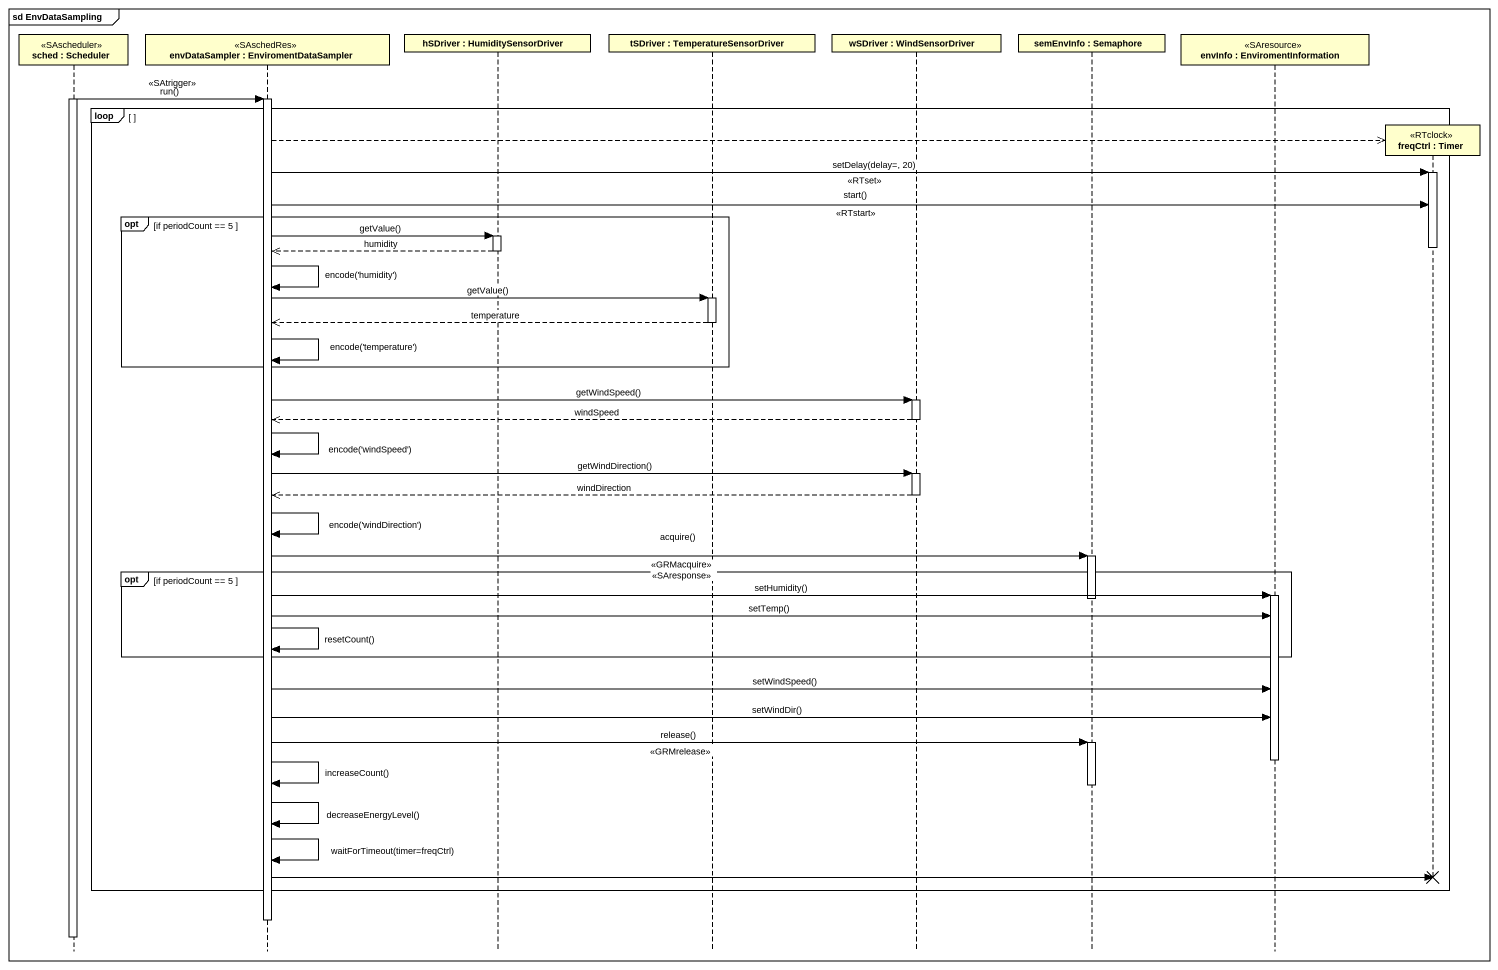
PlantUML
@startuml
mainframe sd EnvDataSampling
hide footbox
participant "sched : Scheduler" as sched <<SAscheduler>>
participant "envDataSampler : EnviromentDataSampler" as envDataSampler <<SAschedRes>>
participant "hSDriver : HumiditySensorDriver" as hSDriver
participant "tSDriver : TemperatureSensorDriver" as tSDriver
participant "wSDriver : WindSensorDriver" as wSDriver
participant "semEnvInfo : Semaphore" as semEnvInfo
participant "envInfo : EnviromentInformation" as envInfo <<SAresource>>
participant "freqCtrl : Timer" as freqCtrl <<RTclock>>

activate sched
sched -> envDataSampler : <<SAtrigger>>\nrun()
activate envDataSampler
loop
  envDataSampler -->> freqCtrl **
  envDataSampler -> freqCtrl : <<RTset>>\nsetDelay(delay=, 20)
  activate freqCtrl
  envDataSampler -> freqCtrl : <<RTstart>>\nstart()
  opt if periodCount == 5
    envDataSampler -> hSDriver : getValue()
    activate hSDriver
    deactivate freqCtrl
    hSDriver -->> envDataSampler : humidity
    deactivate hSDriver
    envDataSampler -> envDataSampler : encode('humidity')
    envDataSampler -> tSDriver : getValue()
    activate tSDriver
    tSDriver -->> envDataSampler : temperature
    deactivate tSDriver
    envDataSampler -> envDataSampler : encode('temperature')
  end
  envDataSampler -> wSDriver : getWindSpeed()
  activate wSDriver
  wSDriver -->> envDataSampler : windSpeed
  deactivate wSDriver
  envDataSampler -> envDataSampler : encode('windSpeed')
  envDataSampler -> wSDriver : getWindDirection()
  activate wSDriver
  wSDriver -->> envDataSampler : windDirection
  deactivate wSDriver
  envDataSampler -> envDataSampler : encode('windDirection')
  envDataSampler -> semEnvInfo : <<GRMacquire>> <<SAresponse>>\nacquire()
  activate semEnvInfo
  opt if periodCount == 5
    envDataSampler -> envInfo : setHumidity()
    activate envInfo
    deactivate semEnvInfo
    envDataSampler -> envInfo : setTemp()
    envDataSampler -> envDataSampler : resetCount()
  end
  envDataSampler -> envInfo : setWindSpeed()
  envDataSampler -> envInfo : setWindDir()
  envDataSampler -> semEnvInfo : <<GRMrelease>>\nrelease()
  activate semEnvInfo
  deactivate envInfo
  envDataSampler -> envDataSampler : increaseCount()
  deactivate semEnvInfo
  envDataSampler -> envDataSampler : decreaseEnergyLevel()
  envDataSampler -> envDataSampler : waitForTimeout(timer=freqCtrl)
  envDataSampler -> freqCtrl !!
end
deactivate envDataSampler
deactivate sched
@enduml
